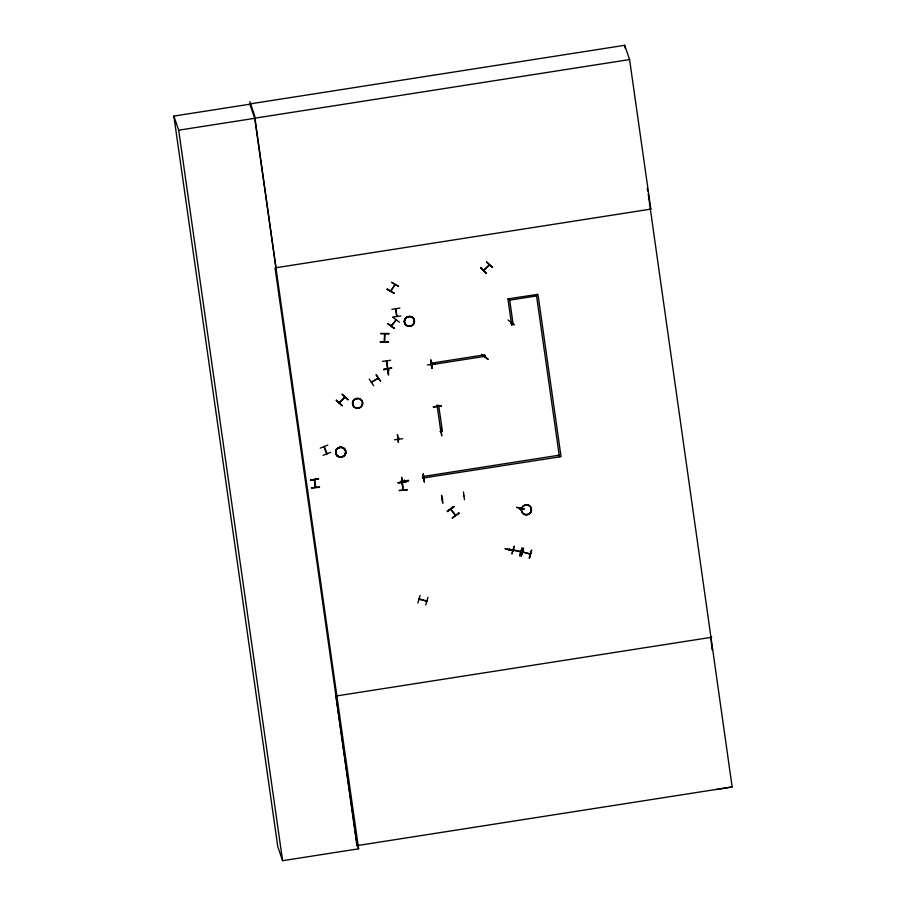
<?xml version="1.0" encoding="UTF-8"?>
<svg xmlns="http://www.w3.org/2000/svg" width="906" height="906" viewBox="0 0 906 906"><rect width="100%" height="100%" fill="white"/><g stroke="black" fill="none" stroke-linecap="round" stroke-linejoin="round"><path stroke-width="1.36" d="M404.246 480.633L404.642 480.237M431.686 365.243L431.516 364.246M380.339 342.072L388.481 341.992M380.361 341.709L388.481 341.947L380.339 342.094M397.032 316.522L395.763 308.81M402.955 489.953L402.004 482.094M513.158 550.757L505.299 548.911M380.803 333.77L388.923 333.918M384.665 341.619L385.027 334.008M509.319 549.591L509.58 548.798M520.463 509.455L520.225 508.47L520.067 509.353M388.685 374.801L386.76 360.871M437.53 406.024L437.066 405.163L440.848 431.675L442.411 431.437L438.663 405.31M403.215 489.784L402.366 482.343M314.291 479.489L314.461 480.565L314.688 479.67M315.628 487.405L315.515 486.613L315.129 487.145M324.484 447.417L323.827 446.499M388.946 333.567L380.814 333.363M371.46 382.298L378.368 378.164M520.35 509.24L520.282 509.444M402.604 481.143L402.479 480.86M442.513 498.787L442.57 499.183M463.827 496.069L463.634 495.48M384.144 341.403L384.654 333.68M396.182 319.773L391.109 326.035L391.686 325.367M387.168 289.308L394.099 293.261L387.179 289.127M450.52 509.104L455.242 515.208M516.635 507.337L524.483 509.229L516.624 507.337M481.743 354.382L488.119 359.104M387.972 323.85L394.382 328.425M417.87 603.022L420.078 595.401M418.957 599.183L419.863 599.636L419.218 598.877M426.239 600.859L426.737 601.437L426.703 600.791M425.729 604.959L427.96 597.326M512.037 553.804L514.246 546.058L511.947 553.679M513.317 549.614L513.26 550.236L513.136 549.648M513.928 549.953L513.861 549.749M520.225 551.981L520.27 551.392M519.851 555.797L522.082 548.062L519.863 555.695M519.919 555.797L522.06 548.051M521.131 555.91L523.385 548.277M521.448 555.899L523.679 548.356M529.308 557.903L531.584 550.282L529.455 558.039M529.353 558.028L531.618 550.304M344.767 396.896L345.039 397.292M398.833 439.421L398.606 440.169L398.493 439.308M342.072 405.718L336.262 400.339M390.611 291.086L395.039 284.654M489.319 264.858L483.487 270.248M489.251 264.654L489.523 265.062M388.833 370.769L388.289 370.667M440.973 431.483L441.007 432.049L440.882 431.415M484.925 356.466L485.593 356.183M511.097 322.174L510.984 323.148M391.641 325.231L391.426 326.228L391.098 325.684M323.85 446.669L324.507 447.236M510.656 322.91L511.12 322.445M387.236 289.229L394.144 293.227M390.871 290.973L395.118 284.529M487.926 359.365L481.494 354.688M430.463 363.838L430.588 364.439L431.211 363.816M398.074 438.108L398.153 438.357M440.316 431.494L441.007 432.015M344.948 397.44L339.354 403.057L339.138 402.49M398.481 286.307L391.471 282.31L398.425 286.262M514.506 324.79L508.062 319.988M393.102 317.485L399.478 322.23M342.106 405.548L336.307 400.158L342.162 405.65M323.872 446.749L326.613 453.668M486.239 273.238L480.678 267.61M386.42 361.007L388.266 374.846M431.313 364.574L431.018 363.023M404.291 480.237L404.359 480.837M314.348 479.806L315.22 487.213M348.153 399.557L342.106 394.404M347.847 399.886L342.309 394.201M426.16 600.893L426.885 601.052L419.218 599.115M529.648 553.86L529.58 553.94M489.455 265.152L483.611 270.622L483.419 270.045M485.333 355.922L484.823 356.239M369.195 379.104L373.691 385.718M486.601 262.038L492.547 267.451L486.703 262.072M453.713 506.465L447.179 511.301L453.974 506.794M458.798 512.909L452.332 517.904L459.082 513.34M458.844 513.023L452.354 517.938M513.283 549.874L520.803 551.528M513.272 550.202L520.69 551.913M522.626 551.867L530.406 554.381L530.304 553.747M344.688 397.19L339.082 402.66M371.392 382.094L378.289 378.164M423.736 478.142L423.6 477.553M380.475 381.132L376.047 374.62L380.588 381.177M327.791 445.039L320.226 448.142M323.068 455.333L330.679 452.354M398.447 442.343L397.44 434.54L398.414 442.456M648.198 193.85L732.139 786.94L715.853 789.602M450.826 509.138L455.627 515.288M649.987 209.343L650.859 209.207L629.579 59.558L624.698 45.3L249.784 103.941L254.699 118.312L178.686 130.204L173.861 116.093L249.875 104.201M629.579 59.558L254.665 118.199L358.617 848.809L282.593 860.7L277.768 846.589L173.861 116.093M650.848 209.105L275.05 267.882L357.236 845.581L732.139 786.94M507.915 298.867L537.96 294.348L561.052 456.647L422.672 478.096M511.607 324.812L513.226 324.744L509.478 298.618M431.075 363.204L484.789 354.801L485.004 356.318L431.29 364.722L431.03 363.759M437.156 405.729L438.719 405.48M422.456 476.59L559.206 455.197M711.754 637.258L335.956 696.035L356.93 845.638M382.502 361.347L390.611 360.271M431.822 367.927L430.724 360.146L431.845 367.938M383.657 369.705L391.664 368.108L383.657 369.682M383.566 369.218L391.664 368.062M427.394 364.993L435.435 363.714M388.198 371.075L388.776 370.373M437.405 405.356L437.054 405.82M441.403 405.605L433.34 406.817M433.396 407.179L441.46 405.967M398.074 438.413L398.878 438.289L398.198 438.708M441.075 431.958L440.18 431.664M394.563 439.772L402.66 438.685M441.777 435.673L440.622 427.791M400.531 481.664L408.549 480.248M400.531 481.63L408.651 480.792L400.486 481.46M424.336 481.856L423.215 473.951L424.291 481.732M401.618 477.428L402.536 485.254L401.641 477.315M463.498 491.969L464.416 499.761M441.482 495.401L442.785 503.158L441.664 495.344M442.672 499.342L442.23 498.832M399.897 308.074L391.856 309.342M392.762 317.032L400.837 315.945M318.493 478.696L310.464 480.225L318.493 478.719M310.418 480.067L318.538 479.127M319.478 486.964L311.358 487.938L319.524 487.349M398.13 482.717L406.25 481.732L398.164 482.739M407.19 489.568L399.082 490.542L407.236 489.953M391.347 326.239L396.33 319.727M431.177 360.18L432.253 367.972M522.875 552.082L530.361 553.849M402.287 481.528L402.207 480.893M509.636 549.059L509.013 549.353M505.288 548.764L513.181 550.712L505.299 548.708M388.006 323.68L394.427 328.527L388.006 323.793M453.906 506.647L447.439 511.652M324.235 446.522L326.998 453.521M326.681 453.872L326.726 453.102L327.089 453.838M396.635 316.466L395.775 308.889M536.341 294.416L559.421 456.715M536.556 295.934L509.693 300.135M488.662 265.096L488.866 265.673M485.152 356.477L484.948 356.137M396.103 319.569L395.922 320.633L395.582 320.09M395.933 319.648L395.911 320.328M423.329 477.587L423.272 477.745M378.142 377.689L378.266 378.278L377.949 377.711M398.833 438.142L398.629 438.028M377.7 378.346L377.474 378.017M426.59 601.176L419.036 598.911M426.228 600.905L425.979 600.984M249.807 101.529L254.597 115.515L275.934 267.746M344.189 397.36L344.405 397.927M314.575 479.455L315.639 487.292M357.292 844.958L358.617 848.809M647.235 188.301L647.711 191.075M624.698 45.3L625.083 48.075M507.972 299.037L511.664 324.994M422.513 476.76L422.728 478.277M178.686 130.204L282.593 860.7M423.272 474.031L424.382 481.833M440.599 427.791L441.675 435.707M430.746 360.135L431.822 368.051M406.25 481.732L398.176 482.83M710.87 637.394L712.071 649.828M486.262 273.329L480.667 267.621L486.228 273.374M355.662 407.893A5.074 4.881 -18.9 0 0 362.57 402.524A5.074 4.881 -18.9 0 0 354.473 399.512A5.108 4.904 -18.9 0 0 355.662 407.949A5.108 4.904 -18.9 0 0 362.615 402.558A5.108 4.904 -18.9 0 0 354.461 399.523A5.074 4.881 -18.9 0 0 355.662 407.893A5.062 4.87 -18.9 0 0 362.559 402.524A5.062 4.87 -18.9 0 0 354.473 399.523A5.062 4.87 -18.9 0 0 355.662 407.881M408.13 326.171A5.074 4.881 -18.9 0 0 414.302 320.022A5.108 4.904 -18.9 0 0 405.831 318.017A5.108 4.904 -18.9 0 0 408.119 326.205A5.108 4.904 -18.9 0 0 414.336 320.011A5.074 4.881 -18.9 0 0 405.843 318.04A5.074 4.881 -18.9 0 0 408.13 326.171M408.096 326.081A5.074 4.881 -18.9 0 0 414.269 319.931A5.074 4.881 -18.9 0 0 405.82 317.949A5.074 4.881 -18.9 0 0 408.096 326.081A5.062 4.87 -18.9 0 0 414.269 319.931A5.062 4.87 -18.9 0 0 405.82 317.961A5.062 4.87 -18.9 0 0 408.108 326.081M525.129 514.619A5.085 4.892 -18.9 0 0 531.324 508.447A5.085 4.892 -18.9 0 0 522.841 506.465A5.085 4.892 -18.9 0 0 525.129 514.619M525.106 514.585A5.108 4.904 -18.9 0 0 531.324 508.391A5.062 4.87 -18.9 0 0 522.83 506.386A5.108 4.904 -18.9 0 0 525.106 514.585M531.324 508.391A5.108 4.904 -18.9 0 0 522.807 506.397A5.062 4.87 -18.9 0 0 525.106 514.506A5.062 4.87 -18.9 0 0 531.267 508.368M338.799 456.817A5.074 4.881 -18.9 0 0 345.718 451.448A5.108 4.904 -18.9 0 0 337.576 448.368A5.108 4.904 -18.9 0 0 338.776 456.794A5.108 4.904 -18.9 0 0 345.741 451.448A5.108 4.904 -18.9 0 0 337.587 448.413A5.108 4.904 -18.9 0 0 338.787 456.839A5.108 4.904 -18.9 0 0 345.73 451.392A5.074 4.881 -18.9 0 0 337.61 448.436A5.074 4.881 -18.9 0 0 338.799 456.817M338.776 456.726A5.074 4.881 -18.9 0 0 345.684 451.358A5.074 4.881 -18.9 0 0 337.576 448.345A5.074 4.881 -18.9 0 0 338.776 456.726A5.062 4.87 -18.9 0 0 345.673 451.369A5.062 4.87 -18.9 0 0 337.587 448.357A5.062 4.87 -18.9 0 0 338.776 456.715"/></g></svg>
